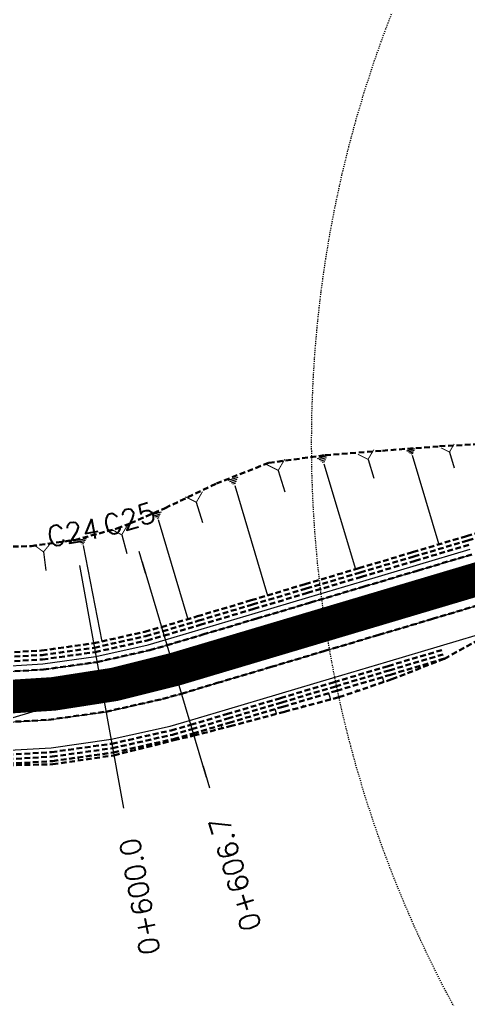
# Model space of a CAD drawing. Header units: metres. Extents: x 544752 to 548977, y 1840603 to 1844608.
# Drawn here: x 546777.3 to 546817.3, y 1842917.2 to 1843004.6 of the extents above; entities that cross this region are included whole.
import ezdxf

# ---------------------------------------------------------------- set-up
doc = ezdxf.new("R2010")
doc.units = ezdxf.units.M
doc.header["$MEASUREMENT"] = 0
for name, pattern in [('ACAD_ISO02W100', [15, 12, -3]), ('Anordnung Grundriss$0$GESTRICHELT', [0.75, 0.5, -0.25]), ('HIDDEN', [0.375, 0.25, -0.125])]:
    doc.linetypes.add(name, pattern=pattern)
doc.layers.add('C-ROAD', color=7, linetype='Continuous')
for name, color, linetype, lineweight in [('C-ROAD-CORR', 5, 'Continuous', 0), ('C-ROAD-SAMP', 150, 'HIDDEN', 0), ('C-ROAD-SAMP-TEXT', 11, 'Continuous', 0), ('C-TOPO-FEAT', 94, 'Continuous', 5), ('Đường', 5, 'ACAD_ISO02W100', 5)]:
    doc.layers.add(name, color=color, linetype=linetype, lineweight=lineweight)

# ---------------------------------------------------------------- blocks, each defined once
blk = doc.blocks.new('TB')
at = {"layer": 'Defpoints', "color": 5, "linetype": 'Anordnung Grundriss$0$GESTRICHELT', "lineweight": 5, "ltscale": 0.2}
blk.add_circle((-0.4049538253086098, -1.769394799566726e-07), 105.7280000291212, dxfattribs=at)

msp = doc.modelspace()

# ---------------------------------------------------------------- linework, layer by layer
at = {"layer": 'C-ROAD', "color": 3, "linetype": 'Continuous', "lineweight": 13}
msp.add_line((546772.0065228832, 1842940.962488956), (546791.0720866786, 1842946.646349496), dxfattribs=at)
at = {"layer": 'C-ROAD', "color": 1, "linetype": 'ACAD_ISO02W100', "lineweight": -3, "ltscale": 0.1, "const_width": 3, "flags": 128}
msp.add_lwpolyline([(546753.265710862, 1842947.63961096, 0.1593275653336677), (546791.0720866786, 1842946.646349496)], format="xyb", dxfattribs=at)
at = {"layer": 'C-ROAD', "color": 1, "linetype": 'ACAD_ISO02W100', "lineweight": 60, "ltscale": 0.2}
msp.add_polyline3d([(546774.6604860822, 1842944.117966194, 568.2194627194962), (546779.6509413761, 1842944.403084205, 568.5461044864791), (546784.601156061, 1842945.096849939, 568.8727462534621), (546789.4777246675, 1842946.194581667, 569.1993880204451), (546791.0720866786, 1842946.646349496, 569.3076490302776), (546794.2755762857, 1842947.601379641, 569.5260297874281), (546799.0671775212, 1842949.029860513, 569.852671554411), (546803.8587787567, 1842950.458341384, 570.179313321394), (546808.6503799922, 1842951.886822255, 570.505955088377), (546813.4419812277, 1842953.315303127, 570.83259685536), (546818.2335824632, 1842954.743783998, 571.159238622343)], dxfattribs=at)
at = {"layer": 'C-ROAD-CORR', "color": 160, "linetype": 'Continuous'}
for p, q in [((546804.6741270486, 1842965.687208944, 581.259011249925), (546803.8153844855, 1842965.431199051, 581.259011249925)), ((546812.4948651227, 1842966.326425874, 580.1433417869717), (546811.7698913072, 1842966.110295362, 580.1433417869717)), ((546812.4402651477, 1842966.178580591, 580.0172576625364), (546811.8965347861, 1842966.016482707, 580.0172576625364)), ((546812.3856651727, 1842966.030735308, 579.891173538101), (546812.023178265, 1842965.922670052, 579.891173538101)), ((546812.3310651977, 1842965.882890024, 579.7650894136657), (546812.1498217438, 1842965.828857396, 579.7650894136657)), ((546812.2764652227, 1842965.735044741, 579.6390052892303), (546814.6434789728, 1842957.795291233, 571.3539319726082)), ((546815.5963468938, 1842966.025072285, 579.1817229532994), (546816.0160588056, 1842964.61721856, 577.7126381368131)), ((546804.6094525439, 1842965.512083947, 581.1096626778474), (546803.9653956216, 1842965.320076527, 581.1096626778474)), ((546804.5447780392, 1842965.33695895, 580.9603141057697), (546804.1154067577, 1842965.208954003, 580.9603141057697)), ((546804.4801035345, 1842965.161833952, 580.8109655336921), (546804.2654178938, 1842965.097831479, 580.8109655336921)), ((546804.4154290298, 1842964.986708955, 580.6616169616144), (546807.2191929871, 1842955.581949598, 570.8478210143329)), ((546808.3450489228, 1842965.371180929, 580.1605784313589), (546808.8444106907, 1842963.696155024, 578.4127014458802)), ((546800.3434443978, 1842964.390889809, 580.9879328685578), (546800.9170302573, 1842962.466891548, 578.9802550936487)), ((546796.7366796046, 1842963.764944061, 581.150562852974), (546795.8428363014, 1842963.498469871, 581.150562852974)), ((546796.6693615568, 1842963.582660904, 580.9951097209845), (546795.9989790794, 1842963.382805261, 580.9951097209845)), ((546796.602043509, 1842963.400377746, 580.839656588995), (546796.1551218573, 1842963.267140651, 580.839656588995)), ((546796.5347254612, 1842963.218094588, 580.6842034570055), (546796.3112646353, 1842963.151476041, 580.6842034570055)), ((546796.4674074133, 1842963.035811431, 580.5287503250161), (546799.38577404, 1842953.2466365, 570.3138196063221)), ((546793.0484513995, 1842961.55211176, 579.8419362871347), (546793.5869641288, 1842959.745760474, 577.9570222502052)), ((546814.4344942162, 1842947.33275738, 571.1323268966794), (546814.4154234589, 1842947.39672706, 571.0655750145819)), ((546814.4327345935, 1842947.32799269, 571.136390277793), (546814.4385756243, 1842947.329734029, 571.136390277793)), ((546814.4331744992, 1842947.329183863, 571.1353744325146), (546814.4375552722, 1842947.330489866, 571.1353744325146)), ((546814.4336144049, 1842947.330375035, 571.1343585872362), (546814.4365349202, 1842947.331245704, 571.1343585872362)), ((546814.4340543105, 1842947.331566208, 571.1333427419578), (546814.4355145682, 1842947.332001542, 571.1333427419578)), ((546812.1017739094, 1842946.436884943, 571.1616486237355), (546812.08750695, 1842946.484741083, 571.1117111003956)), ((546809.7582676235, 1842945.570143498, 571.1598404593656), (546809.6382979702, 1842945.972561725, 570.7399200541481)), ((546809.7471982497, 1842945.540169955, 571.1854022351554), (546809.7839428007, 1842945.551124307, 571.1854022351554)), ((546809.7499655931, 1842945.547663341, 571.1790117912079), (546809.7775240064, 1842945.555879105, 571.1790117912079)), ((546809.7527329365, 1842945.555156727, 571.1726213472605), (546809.7711052122, 1842945.560633903, 571.1726213472605)), ((546809.7555002801, 1842945.562650112, 571.166230903313), (546809.7646864178, 1842945.5653887, 571.166230903313)), ((546807.3892783445, 1842944.77222704, 571.0844847013472), (546807.3612902164, 1842944.866108556, 570.9865200429745)), ((546805.0069347606, 1842944.018351385, 570.9630944043756), (546804.8499171189, 1842944.54504092, 570.413497819622)), ((546804.9924470385, 1842943.979121672, 570.9965499461932), (546805.0405387232, 1842943.993458852, 570.9965499461932)), ((546804.996068969, 1842943.9889291, 570.9881860607388), (546805.0321377326, 1842943.999681985, 570.9881860607388)), ((546804.9996908996, 1842943.998736528, 570.9798221752844), (546805.0237367419, 1842944.005905119, 570.9798221752844)), ((546805.0033128301, 1842944.008543957, 570.97145828983), (546805.0153357512, 1842944.012128252, 570.97145828983)), ((546800.1785936317, 1842942.720580592, 570.5008335382112), (546800.0603616916, 1842943.117169949, 570.086995514667)), ((546802.592823068, 1842943.369242919, 570.7321940850802), (546802.5662581798, 1842943.458350413, 570.639211082535)), ((546797.7640829551, 1842942.072983904, 570.2683737007096), (546797.7450871952, 1842942.136702017, 570.2018843263307)), ((546800.1676845935, 1842942.691041203, 570.5260250617501), (546800.2038969141, 1842942.701836886, 570.5260250617501)), ((546800.170411853, 1842942.69842605, 570.5197271808654), (546800.1975710936, 1842942.706522812, 570.5197271808654)), ((546800.1731391127, 1842942.705810898, 570.5134292999807), (546800.1912452729, 1842942.711208739, 570.5134292999807)), ((546800.1758663722, 1842942.713195745, 570.5071314190959), (546800.1849194523, 1842942.715894665, 570.5071314190959)), ((546795.3482228784, 1842941.430597143, 570.0305483245778), (546795.2710743871, 1842941.689378911, 569.7605114875502)), ((546795.3411045322, 1842941.411322154, 570.0469862518524), (546795.3647337301, 1842941.418366533, 570.0469862518524)), ((546795.3428841188, 1842941.416140901, 570.0428767700338), (546795.3606060172, 1842941.421424186, 570.0428767700338)), ((546795.3446637053, 1842941.420959648, 570.0387672882151), (546795.3564783043, 1842941.424481838, 570.0387672882151)), ((546795.3464432919, 1842941.425778395, 570.0346578063965), (546795.3523505913, 1842941.42753949, 570.0346578063965)), ((546792.929125849, 1842940.800708002, 569.7798520462004), (546792.9190639665, 1842940.834458911, 569.7446332248463)), ((546782.5393803893, 1842938.80016205, 568.9633138693362), (546782.512492775, 1842938.796570256, 568.9633138693362)), ((546782.53661807, 1842938.795231807, 568.9602979244218), (546782.5164523593, 1842938.792537961, 568.9602979244218)), ((546782.5338557507, 1842938.790301563, 568.9572819795073), (546782.5204119436, 1842938.788505666, 568.9572819795073)), ((546782.5310934314, 1842938.78537132, 568.9542660345929), (546782.5243715278, 1842938.784473371, 568.9542660345929)), ((546782.5283311121, 1842938.780441077, 568.9512500896785), (546782.5613182391, 1842938.533504591, 568.7850590325324)), ((546785.0047824989, 1842939.128649884, 569.1008152833523), (546785.0120817204, 1842939.086190541, 569.0720859939127))]:
    msp.add_line(p, q, dxfattribs=at)
at = {"layer": 'C-ROAD-CORR', "color": 5, "linetype": 'Anordnung Grundriss$0$GESTRICHELT', "lineweight": 30, "extrusion": (-0.2020177021291162, 0.6776347453390563, -0.7071067811411117), "const_width": 0.1, "elevation": 1137981.839482216}
msp.add_lwpolyline([(-1050552.185374133, 1138801.745376968), (-1050552.799919161, 1138800.925983598), (-1050553.414464189, 1138801.745376968)], dxfattribs=at)
at = {"layer": 'C-ROAD-CORR', "color": 5, "linetype": 'Anordnung Grundriss$0$GESTRICHELT', "lineweight": 30, "extrusion": (-0.202017702256281, 0.6776347452100139, -0.7071067812284453), "const_width": 0.1, "elevation": 1137982.168810515}
msp.add_lwpolyline([(-1050544.93323175, 1138803.614795641), (-1050545.664400637, 1138802.639903791), (-1050546.395569523, 1138803.614795641)], dxfattribs=at)
at = {"layer": 'C-ROAD-CORR', "color": 5, "linetype": 'Anordnung Grundriss$0$GESTRICHELT', "lineweight": 30, "extrusion": (-0.2020177021917575, 0.6776347453005528, -0.7071067811601139), "const_width": 0.1, "elevation": 1137982.536171199}
msp.add_lwpolyline([(-1050536.876187607, 1138805.296898065), (-1050537.716035912, 1138804.177100324), (-1050538.555884217, 1138805.296898064)], dxfattribs=at)
at = {"layer": 'C-ROAD-CORR', "color": 5, "linetype": 'Anordnung Grundriss$0$GESTRICHELT', "lineweight": 30, "extrusion": (-0.2020177022490659, 0.6776347452129567, -0.7071067812276864), "const_width": 0.1, "elevation": 1137982.896383425}
msp.add_lwpolyline([(-1050529.125756421, 1138803.968171539), (-1050529.914250411, 1138802.916846218), (-1050530.702744401, 1138803.968171538)], dxfattribs=at)
at = {"layer": 'C-ROAD-CORR', "color": 5, "linetype": 'Anordnung Grundriss$0$GESTRICHELT', "lineweight": 30, "extrusion": (-0.202017705443446, 0.6776347426039864, 0.7071067828152932), "const_width": 0.1, "elevation": 1138782.680558215}
msp.add_lwpolyline([(-1050543.884629181, -1137974.913399657), (-1050543.863739403, -1137974.941252696), (-1050543.842849624, -1137974.913399658)], dxfattribs=at)
at = {"layer": 'C-ROAD-CORR', "color": 5, "linetype": 'Anordnung Grundriss$0$GESTRICHELT', "lineweight": 30, "extrusion": (-0.2020177022820464, 0.6776347457529077, 0.707106780700818), "const_width": 0.1, "elevation": 1138782.457503351}
msp.add_lwpolyline([(-1050538.904107509, -1137974.765875321), (-1050538.863127103, -1137974.820515863), (-1050538.822146696, -1137974.76587532)], dxfattribs=at)
at = {"layer": 'C-ROAD-CORR', "color": 5, "linetype": 'Anordnung Grundriss$0$GESTRICHELT', "lineweight": 30, "extrusion": (-0.2020177027704795, 0.6776347459586228, 0.7071067803641335), "const_width": 0.1, "elevation": 1138782.226766205}
msp.add_lwpolyline([(-1050533.905588075, -1137975.035046836), (-1050533.866691585, -1137975.086908821), (-1050533.827795096, -1137975.035046836)], dxfattribs=at)
at = {"layer": 'C-ROAD-CORR', "color": 5, "linetype": 'Anordnung Grundriss$0$GESTRICHELT', "lineweight": 30, "extrusion": (-0.2020177019210415, 0.6776347439244552, 0.7071067825561989), "const_width": 0.1, "elevation": 1138781.992613371}
msp.add_lwpolyline([(-1050528.896159436, -1137975.478670164), (-1050528.868345716, -1137975.515755125), (-1050528.840531995, -1137975.478670164)], dxfattribs=at)
at = {"layer": 'C-ROAD-CORR', "color": 5, "linetype": 'Anordnung Grundriss$0$GESTRICHELT', "lineweight": 30, "extrusion": (-0.2020177008663461, 0.6776347476288527, 0.7071067793075221), "const_width": 0.1, "elevation": 1138781.769186798}
msp.add_lwpolyline([(-1050523.881445979, -1137975.953098772), (-1050523.866713302, -1137975.972742341), (-1050523.851980626, -1137975.953098772)], dxfattribs=at)
at = {"layer": 'C-ROAD-CORR', "color": 5, "linetype": 'Anordnung Grundriss$0$GESTRICHELT', "lineweight": 30, "extrusion": (-0.09399812002645488, 0.5467841157074491, -0.8319804590502803), "const_width": 0.1, "elevation": 955819.5984957274}
msp.add_lwpolyline([(-851121.0486978188, 1434364.212449008), (-851121.0680690769, 1434364.186620664), (-851121.087440335, 1434364.212449008)], dxfattribs=at)
at = {"layer": 'C-ROAD-CORR', "color": 150, "linetype": 'Anordnung Grundriss$0$GESTRICHELT', "lineweight": 30}
msp.add_polyline3d([(546774.6604860822, 1842944.117966194, 568.6694627194962), (546779.6509413761, 1842944.403084205, 568.9961044864791), (546784.601156061, 1842945.096849939, 569.3227462534621), (546789.4777246675, 1842946.194581667, 569.6493880204451), (546791.0720866786, 1842946.646349496, 569.7576490302777), (546794.2755762857, 1842947.601379641, 569.9760297874282), (546799.0671775212, 1842949.029860513, 570.3026715544111), (546803.8587787567, 1842950.458341384, 570.6293133213941), (546808.6503799922, 1842951.886822255, 570.9559550883771), (546813.4419812277, 1842953.315303127, 571.28259685536), (546818.2335824632, 1842954.743783998, 571.609238622343)], dxfattribs=at)
msp.add_polyline3d([(546774.6604860822, 1842944.117966194, 568.6694627194962), (546779.6509413761, 1842944.403084205, 568.9961044864791), (546784.601156061, 1842945.096849939, 569.3227462534621), (546789.4777246675, 1842946.194581667, 569.6493880204451), (546791.0720866786, 1842946.646349496, 569.7576490302777), (546794.2755762857, 1842947.601379641, 569.9760297874282), (546799.0671775212, 1842949.029860513, 570.3026715544111), (546803.8587787567, 1842950.458341384, 570.6293133213941), (546808.6503799922, 1842951.886822255, 570.9559550883771), (546813.4419812277, 1842953.315303127, 571.28259685536), (546818.2335824632, 1842954.743783998, 571.609238622343)], dxfattribs=at)
at = {"layer": 'C-ROAD-CORR', "color": 5, "linetype": 'Anordnung Grundriss$0$GESTRICHELT', "lineweight": 30}
msp.add_polyline3d([(546774.6964509955, 1842941.868253651, 568.6019627194962), (546779.8714382708, 1842942.163914466, 568.9286044864791), (546785.0046969607, 1842942.883333564, 569.2552462534621), (546790.0615863624, 1842944.0216561, 569.5818880204451), (546791.7149030707, 1842944.49012894, 569.6901490302777), (546794.9183926778, 1842945.445159085, 569.9085297874282), (546799.7099939133, 1842946.873639957, 570.2351715544111), (546804.5015951488, 1842948.302120828, 570.5618133213941), (546809.2931963843, 1842949.730601699, 570.8884550883771), (546814.0847976198, 1842951.159082571, 571.21509685536), (546818.8763988554, 1842952.587563442, 571.541738622343)], dxfattribs=at)
at = {"layer": 'C-ROAD-CORR', "color": 160, "linetype": 'Anordnung Grundriss$0$GESTRICHELT', "lineweight": 30}
msp.add_polyline3d([(546774.6964509955, 1842941.868253651, 568.4519627194962), (546779.8714382708, 1842942.163914466, 568.7786044864791), (546785.0046969607, 1842942.883333564, 569.1052462534622), (546790.0615863624, 1842944.0216561, 569.4318880204452), (546791.7149030707, 1842944.49012894, 569.5401490302777), (546794.9183926778, 1842945.445159085, 569.7585297874282), (546799.7099939133, 1842946.873639957, 570.0851715544111), (546804.5015951488, 1842948.302120828, 570.4118133213941), (546809.2931963843, 1842949.730601699, 570.7384550883771), (546814.0847976198, 1842951.159082571, 571.06509685536), (546818.8763988554, 1842952.587563442, 571.391738622343)], dxfattribs=at)
at = {"layer": 'C-ROAD-CORR', "color": 11, "linetype": 'Anordnung Grundriss$0$GESTRICHELT', "lineweight": 30}
for points in [[(546774.7571769736, 1842938.06966268, 568.6010390552135), (546780.2619171034, 1842938.198559819, 568.6389151531292), (546785.7139816732, 1842938.992740747, 568.9854340160726), (546791.0508218458, 1842940.34007347, 569.5940576784767), (546792.8269202216, 1842940.760052562, 569.7824557921591), (546796.0664012441, 1842941.594355497, 570.1268144892912), (546800.9005774343, 1842942.880025772, 570.6024780441545), (546805.7337914809, 1842944.168923398, 571.0747738823724), (546810.471338739, 1842945.778719336, 571.2122147352277), (546815.1444278258, 1842947.604729477, 571.1240376864124), (546819.6223442529, 1842950.085413809, 571.3677556882521)], [(546780.2340331641, 1842938.481724228, 568.8286044864791), (546785.6682975512, 1842939.243328859, 569.1552462534621)]]:
    msp.add_polyline3d(points, dxfattribs=at)
at = {"layer": 'C-ROAD-CORR', "color": 92, "linetype": 'Anordnung Grundriss$0$GESTRICHELT', "lineweight": 30}
for points in [[(546774.7428057726, 1842938.968624151, 568.1019627194962), (546780.1556342683, 1842939.277873469, 568.4286044864791), (546785.5248163425, 1842940.030356903, 568.7552462534621), (546790.8141192136, 1842941.22099648, 569.0818880204451), (546792.543421976, 1842941.711000223, 569.1901490302777), (546795.7469115831, 1842942.666030369, 569.4085297874282), (546800.5385128186, 1842944.09451124, 569.7351715544111), (546805.3301140541, 1842945.522992112, 570.0618133213941), (546810.1217152897, 1842946.951472983, 570.3884550883771), (546814.9133165252, 1842948.379953854, 570.71509685536)], [(546774.749199535, 1842938.568675255, 568.1019627194962), (546780.1948337161, 1842938.879798849, 568.4286044864791), (546785.5965569469, 1842939.636842881, 568.7552462534621), (546790.9179168482, 1842940.834698601, 569.0818880204451), (546792.6577004457, 1842941.327672124, 569.1901490302777), (546795.8611900528, 1842942.28270227, 569.4085297874282), (546800.6527912883, 1842943.711183141, 569.7351715544111), (546805.4443925238, 1842945.139664013, 570.0618133213941), (546810.2359937594, 1842946.568144884, 570.3884550883771), (546815.0275949949, 1842947.996625755, 570.71509685536)], [(546780.2340331641, 1842938.481724228, 568.8286044864791), (546785.6682975512, 1842939.243328859, 569.1552462534621)], [(546780.2619171034, 1842938.198559819, 568.6389151531292), (546785.7139816732, 1842938.992740747, 568.9854340160726)]]:
    msp.add_polyline3d(points, dxfattribs=at)
at = {"layer": 'C-ROAD-CORR', "color": 1, "linetype": 'Anordnung Grundriss$0$GESTRICHELT', "lineweight": 30}
for points in [[(546774.7555932973, 1842938.168726358, 568.5019627194962), (546780.2340331641, 1842938.481724228, 568.8286044864791), (546785.6682975512, 1842939.243328859, 569.1552462534621), (546791.0217144828, 1842940.448400723, 569.4818880204451), (546792.7719789154, 1842940.944344026, 569.5901490302776), (546795.9754685225, 1842941.899374171, 569.8085297874281), (546800.767069758, 1842943.327855042, 570.135171554411), (546805.5586709935, 1842944.756335914, 570.4618133213941), (546810.350272229, 1842946.184816785, 570.7884550883771), (546815.1418734646, 1842947.613297656, 571.11509685536)], [(546791.0508218458, 1842940.34007347, 569.5940576784767), (546792.8269202216, 1842940.760052562, 569.7824557921591), (546796.0664012441, 1842941.594355497, 570.1268144892912), (546800.9005774343, 1842942.880025772, 570.6024780441545), (546805.7337914809, 1842944.168923398, 571.0747738823724), (546810.471338739, 1842945.778719336, 571.2122147352277), (546815.1444278258, 1842947.604729477, 571.1240376864124)]]:
    msp.add_polyline3d(points, dxfattribs=at)
at = {"layer": 'C-ROAD-SAMP', "color": 1, "linetype": 'Continuous', "lineweight": 13}
for points in [[(546788.2151249358, 1842956.229551967), (546791.0720866786, 1842946.646349496), (546793.9290484213, 1842937.063147025)], [(546782.8076409515, 1842954.934700495), (546784.601156061, 1842945.09684994), (546786.3946711706, 1842935.258999384)]]:
    msp.add_lwpolyline(points, dxfattribs=at)
at = {"layer": 'C-ROAD-SAMP-TEXT', "color": 4, "linetype": 'Continuous', "lineweight": 9}
msp.add_line((546782.6282894405, 1842955.918485551), (546782.9869924624, 1842953.95091544), dxfattribs=at)
at = {"layer": 'C-ROAD-SAMP-TEXT', "color": 1, "linetype": 'Continuous', "lineweight": -3}
for p, q in [((546791.3577828528, 1842945.688029249), (546790.7863905043, 1842947.604669743)), ((546784.780507572, 1842944.113064884), (546784.4218045501, 1842946.080634995))]:
    msp.add_line(p, q, dxfattribs=at)
at = {"layer": 'C-ROAD-SAMP-TEXT', "color": 4, "linetype": 'Continuous', "lineweight": 5}
for p, q in [((546793.6433522471, 1842938.021467272), (546794.2147445956, 1842936.104826778)), ((546786.2153196597, 1842936.24278444), (546786.5740226816, 1842934.275214329))]:
    msp.add_line(p, q, dxfattribs=at)
at = {"layer": 'C-TOPO-FEAT', "color": 94, "linetype": 'Continuous', "lineweight": 0, "ltscale": 2}
for points in [[(546774.6604860822, 1842944.117966194, 568.5194627194962), (546779.6509413761, 1842944.403084205, 568.8461044864791), (546784.601156061, 1842945.096849939, 569.1727462534622), (546789.4777246675, 1842946.194581667, 569.4993880204452), (546791.0720866786, 1842946.646349496, 569.6076490302777), (546794.2755762857, 1842947.601379641, 569.8260297874282), (546799.0671775212, 1842949.029860513, 570.1526715544111), (546803.8587787567, 1842950.458341384, 570.4793133213941), (546808.6503799922, 1842951.886822255, 570.8059550883771), (546813.4419812277, 1842953.315303127, 571.13259685536), (546818.2335824632, 1842954.743783998, 571.459238622343)], [(546774.6604860822, 1842944.117966194, 568.5194627194962), (546779.6509413761, 1842944.403084205, 568.8461044864791), (546784.601156061, 1842945.096849939, 569.1727462534622), (546789.4777246675, 1842946.194581667, 569.4993880204452), (546791.0720866786, 1842946.646349496, 569.6076490302777), (546794.2755762857, 1842947.601379641, 569.8260297874282), (546799.0671775212, 1842949.029860513, 570.1526715544111), (546803.8587787567, 1842950.458341384, 570.4793133213941), (546808.6503799922, 1842951.886822255, 570.8059550883771), (546813.4419812277, 1842953.315303127, 571.13259685536), (546818.2335824632, 1842954.743783998, 571.459238622343)], [(546774.6604860822, 1842944.117966194, 568.2194627194962), (546779.6509413761, 1842944.403084205, 568.5461044864791), (546784.601156061, 1842945.096849939, 568.8727462534621), (546789.4777246675, 1842946.194581667, 569.1993880204451), (546791.0720866786, 1842946.646349496, 569.3076490302776), (546794.2755762857, 1842947.601379641, 569.5260297874281), (546799.0671775212, 1842949.029860513, 569.852671554411), (546803.8587787567, 1842950.458341384, 570.179313321394), (546808.6503799922, 1842951.886822255, 570.505955088377), (546813.4419812277, 1842953.315303127, 570.83259685536), (546818.2335824632, 1842954.743783998, 571.159238622343)], [(546774.6964509955, 1842941.868253651, 568.1519627194962), (546779.8714382708, 1842942.163914466, 568.4786044864791), (546785.0046969607, 1842942.883333564, 568.8052462534621), (546790.0615863624, 1842944.0216561, 569.1318880204451), (546791.7149030707, 1842944.49012894, 569.2401490302776), (546794.9183926778, 1842945.445159085, 569.4585297874281), (546799.7099939133, 1842946.873639957, 569.785171554411), (546804.5015951488, 1842948.302120828, 570.111813321394), (546809.2931963843, 1842949.730601699, 570.438455088377), (546814.0847976198, 1842951.159082571, 570.76509685536), (546818.8763988554, 1842952.587563442, 571.091738622343)], [(546774.7364120103, 1842939.368573048, 568.5019627194962), (546780.1164348203, 1842939.675948089, 568.8286044864791), (546785.453075738, 1842940.423870926, 569.1552462534621), (546790.7103215789, 1842941.607294359, 569.4818880204451), (546792.4291435063, 1842942.094328322, 569.5901490302776), (546795.6326331134, 1842943.049358468, 569.8085297874281), (546800.4242343489, 1842944.477839339, 570.135171554411), (546805.2158355844, 1842945.90632021, 570.4618133213941), (546810.00743682, 1842947.334801082, 570.7884550883771), (546814.7990380555, 1842948.763281953, 571.11509685536), (546819.590639291, 1842950.191762824, 571.441738622343)]]:
    msp.add_polyline3d(points, dxfattribs=at)

# ---------------------------------------------------------------- block references
at = {"layer": 'Đường', "rotation": 186.1801704663931}
msp.add_blockref('TB', (546908.6382415888, 1842966.807910032, 1), dxfattribs=at)

# ---------------------------------------------------------------- texts
at = {"layer": 'C-ROAD-SAMP-TEXT', "color": 1, "linetype": 'Continuous', "lineweight": 13, "insert": (546782.0902349077, 1842958.869840717), "char_height": 1.8, "width": 4.848000000000001, "attachment_point": 5, "rotation": 10.331989440306087, "bg_fill": 3, "box_fill_scale": 1.416666666666667, "bg_fill_color": 256, "bg_fill_true_color": 13158600, "bg_fill_transparency": 0}
msp.add_mtext('{\\Fsimplex.shx|c0;C24}', dxfattribs=at)
at = {"layer": 'C-ROAD-SAMP-TEXT', "color": 1, "linetype": 'Continuous', "lineweight": -3, "insert": (546788.0088347693, 1842926.404933884), "char_height": 1.8, "width": 11.25428571428571, "attachment_point": 5, "rotation": 100.33198944030609, "bg_fill": 3, "box_fill_scale": 1.416666666666667, "bg_fill_color": 256, "bg_fill_true_color": 13158600, "bg_fill_transparency": 0}
msp.add_mtext('{\\Fsimplex.shx|c0;0+600.0}', dxfattribs=at)

# ---------------------------------------------------------------- next in the draw order: linework, layer by layer
at = {"layer": 'C-ROAD-CORR', "color": 160, "linetype": 'Continuous'}
for p, q in [((546783.1075319378, 1842958.002273338, 578.2738752949055), (546782.7171834412, 1842957.925652879, 578.2738752949055)), ((546783.0354849666, 1842957.853002057, 578.1412124498183), (546782.8403107184, 1842957.814691828, 578.1412124498183)), ((546779.4322226065, 1842957.129295564, 577.6876622083828), (546779.632128268, 1842955.464812588, 576.0101280942761))]:
    msp.add_line(p, q, dxfattribs=at)
at = {"layer": 'C-ROAD-CORR', "color": 5, "linetype": 'Anordnung Grundriss$0$GESTRICHELT', "lineweight": 30, "extrusion": (-0.08434551537593865, 0.7022896367781265, -0.7068770049379275), "const_width": 0.1, "elevation": 1247762.945798411}
msp.add_lwpolyline([(-762638.7368384437, 1247770.056318528), (-762639.4380359126, 1247769.12138857), (-762640.139233381, 1247770.056318528)], dxfattribs=at)
at = {"layer": 'C-ROAD-CORR', "color": 5, "linetype": 'Anordnung Grundriss$0$GESTRICHELT', "lineweight": 30}
msp.add_polyline3d([(546774.6245211689, 1842946.367678737, 568.6019627194962), (546779.4304444814, 1842946.642253943, 568.9286044864791), (546784.1976151614, 1842947.310366314, 569.2552462534621), (546788.8938629726, 1842948.367507235, 569.5818880204451), (546790.4292702865, 1842948.802570052, 569.6901490302777), (546793.6327598935, 1842949.757600197, 569.9085297874282), (546798.4243611291, 1842951.186081069, 570.2351715544111), (546803.2159623646, 1842952.61456194, 570.5618133213941), (546808.0075636001, 1842954.043042811, 570.8884550883771), (546812.7991648356, 1842955.471523683, 571.21509685536), (546817.5907660711, 1842956.900004554, 571.541738622343)], dxfattribs=at)
at = {"layer": 'C-ROAD-CORR', "color": 160, "linetype": 'Anordnung Grundriss$0$GESTRICHELT', "lineweight": 30}
msp.add_polyline3d([(546774.6245211689, 1842946.367678737, 568.4519627194962), (546779.4304444814, 1842946.642253943, 568.7786044864791), (546784.1976151614, 1842947.310366314, 569.1052462534622), (546788.8938629726, 1842948.367507235, 569.4318880204452), (546790.4292702865, 1842948.802570052, 569.5401490302777), (546793.6327598935, 1842949.757600197, 569.7585297874282), (546798.4243611291, 1842951.186081069, 570.0851715544111), (546803.2159623646, 1842952.61456194, 570.4118133213941), (546808.0075636001, 1842954.043042811, 570.7384550883771), (546812.7991648356, 1842955.471523683, 571.06509685536), (546817.5907660711, 1842956.900004554, 571.391738622343)], dxfattribs=at)
at = {"layer": 'C-TOPO-FEAT', "color": 94, "linetype": 'Continuous', "lineweight": 0, "ltscale": 2}
msp.add_polyline3d([(546774.6245211689, 1842946.367678737, 568.1519627194962), (546779.4304444814, 1842946.642253943, 568.4786044864791), (546784.1976151614, 1842947.310366314, 568.8052462534621), (546788.8938629726, 1842948.367507235, 569.1318880204451), (546790.4292702865, 1842948.802570052, 569.2401490302776), (546793.6327598935, 1842949.757600197, 569.4585297874281), (546798.4243611291, 1842951.186081069, 569.785171554411), (546803.2159623646, 1842952.61456194, 570.111813321394), (546808.0075636001, 1842954.043042811, 570.438455088377), (546812.7991648356, 1842955.471523683, 570.76509685536), (546817.5907660711, 1842956.900004554, 571.091738622343)], dxfattribs=at)

# ---------------------------------------------------------------- next in the draw order: texts
at = {"layer": 'C-ROAD-SAMP-TEXT', "color": 1, "linetype": 'Continuous', "lineweight": 13, "insert": (546787.0723402387, 1842960.062832956), "char_height": 1.8, "width": 4.761428571428572, "attachment_point": 5, "rotation": 16.600466754305977, "bg_fill": 3, "box_fill_scale": 1.416666666666667, "bg_fill_color": 256, "bg_fill_true_color": 13158600, "bg_fill_transparency": 0}
msp.add_mtext('{\\Fsimplex.shx|c0;C25}', dxfattribs=at)
at = {"layer": 'C-ROAD-SAMP-TEXT', "color": 1, "linetype": 'Continuous', "lineweight": -3, "insert": (546796.5003139898, 1842928.438264801), "char_height": 1.8, "width": 11.25428571428571, "attachment_point": 5, "rotation": 106.60046675430598, "bg_fill": 3, "box_fill_scale": 1.416666666666667, "bg_fill_color": 256, "bg_fill_true_color": 13158600, "bg_fill_transparency": 0}
msp.add_mtext('{\\Fsimplex.shx|c0;0+606.7}', dxfattribs=at)

# ---------------------------------------------------------------- next in the draw order: linework, layer by layer
at = {"layer": 'C-ROAD', "color": 1, "linetype": 'ACAD_ISO02W100', "lineweight": 60, "ltscale": 0.1, "const_width": 3, "flags": 128}
msp.add_lwpolyline([(546791.0720866786, 1842946.646349496), (546827.6516176836, 1842957.55150578)], dxfattribs=at)
at = {"layer": 'C-ROAD-CORR', "color": 160, "linetype": 'Continuous'}
for p, q in [((546789.9028123218, 1842960.661691485, 579.6461778059797), (546789.093225049, 1842960.420335856, 579.6461778059797)), ((546789.841839851, 1842960.49659082, 579.50537809675), (546789.2346493964, 1842960.315574097, 579.50537809675)), ((546789.7808673802, 1842960.331490154, 579.3645783875202), (546789.3760737438, 1842960.210812339, 579.3645783875202)), ((546789.7198949094, 1842960.166389488, 579.2237786782904), (546789.5174980912, 1842960.106050581, 579.2237786782904)), ((546789.6589224386, 1842960.001288822, 579.0829789690606), (546792.30219612, 1842951.134867373, 569.8309345967776)), ((546786.4000067059, 1842958.650443031, 578.4577399426431), (546786.8532161238, 1842956.999470684, 576.7455827139886)), ((546783.25162588, 1842958.300815898, 578.5392009850797), (546782.4709288868, 1842958.147574981, 578.5392009850797)), ((546783.1795789088, 1842958.151544618, 578.4065381399926), (546782.594056164, 1842958.03661393, 578.4065381399926)), ((546782.9634379955, 1842957.703730777, 578.0085496047312), (546784.6421330522, 1842949.151496808, 569.2889282925472))]:
    msp.add_line(p, q, dxfattribs=at)
at = {"layer": 'C-ROAD-CORR', "color": 5, "linetype": 'Anordnung Grundriss$0$GESTRICHELT', "lineweight": 30, "extrusion": (-0.1871896501106956, 0.6819031634484124, -0.7070842315951356), "const_width": 0.1, "elevation": 1153957.56059262}
msp.add_lwpolyline([(-1015143.374627207, 1154702.956433629), (-1015144.09079918, 1154702.001537664), (-1015144.806971154, 1154702.956433629)], dxfattribs=at)
at = {"layer": 'C-ROAD-CORR', "color": 11, "linetype": 'Anordnung Grundriss$0$GESTRICHELT', "lineweight": 30}
msp.add_polyline3d([(546774.4460169668, 1842957.533648727, 578.0493594432221), (546778.3470099935, 1842957.644647984, 578.2642141447635), (546782.2149346108, 1842958.185833631, 578.589965224127), (546785.9810628833, 1842959.207913177, 579.0868069671398), (546787.1870615307, 1842959.678019483, 579.3185990545168), (546790.2711941003, 1842961.033412938, 579.9547559254486), (546794.8355214682, 1842963.224246156, 581.0769066565114), (546799.5037073331, 1842965.066703339, 581.8355296036825), (546804.5188988437, 1842965.745187861, 581.379555798096), (546809.6163473605, 1842966.147754952, 580.6356642191574), (546814.7164446772, 1842966.541437085, 579.8825012533639), (546819.8505934777, 1842966.820899185, 579.0101505388611)], dxfattribs=at)
at = {"layer": 'C-ROAD-CORR', "color": 1, "linetype": 'Anordnung Grundriss$0$GESTRICHELT', "lineweight": 30}
for points in [[(546774.4460169668, 1842957.533648727, 578.0493594432221), (546778.3470099935, 1842957.644647984, 578.2642141447635), (546782.2149346108, 1842958.185833631, 578.589965224127), (546785.9810628833, 1842959.207913177, 579.0868069671398), (546787.1870615307, 1842959.678019483, 579.3185990545168), (546790.2711941003, 1842961.033412938, 579.9547559254486), (546794.8355214682, 1842963.224246156, 581.0769066565114), (546799.5037073331, 1842965.066703339, 581.8355296036825), (546804.5188988437, 1842965.745187861, 581.379555798096), (546809.6163473605, 1842966.147754952, 580.6356642191574), (546814.7164446772, 1842966.541437085, 579.8825012533639), (546819.8505934777, 1842966.820899185, 579.0101505388611)], [(546774.5973476788, 1842948.067461547, 568.5819627194962), (546779.2638468278, 1842948.33407108, 568.9086044864791), (546783.8927175928, 1842948.982800909, 569.2352462534622), (546788.4527230255, 1842950.009273219, 569.5618880204452), (546789.9435867902, 1842950.431714472, 569.6701490302777), (546793.1470763973, 1842951.386744617, 569.8885297874282), (546797.9386776328, 1842952.815225489, 570.2151715544111), (546802.7302788683, 1842954.24370636, 570.5418133213941), (546807.5218801039, 1842955.672187231, 570.8684550883771), (546812.3134813394, 1842957.100668103, 571.19509685536), (546817.1050825749, 1842958.529148974, 571.521738622343), (546821.8966838104, 1842959.957629845, 571.848380389326)]]:
    msp.add_polyline3d(points, dxfattribs=at)
at = {"layer": 'C-ROAD-CORR', "color": 92, "linetype": 'Anordnung Grundriss$0$GESTRICHELT', "lineweight": 30}
for points in [[(546774.6037414413, 1842947.66751265, 568.1819627194963), (546779.3030462757, 1842947.935996459, 568.5086044864792), (546783.9644581971, 1842948.589286887, 568.8352462534622), (546788.5565206601, 1842949.62297534, 569.1618880204452), (546790.0578652599, 1842950.048386373, 569.2701490302777), (546793.261354867, 1842951.003416518, 569.4885297874282), (546798.0529561025, 1842952.43189739, 569.8151715544111), (546802.844557338, 1842953.860378261, 570.1418133213941), (546807.6361585736, 1842955.288859132, 570.4684550883771), (546812.4277598091, 1842956.717340004, 570.79509685536), (546817.2193610446, 1842958.145820875, 571.1217386223431), (546822.0109622801, 1842959.574301746, 571.4483803893261)], [(546774.6101352036, 1842947.267563754, 568.1819627194963), (546779.3422457236, 1842947.537921839, 568.5086044864792), (546784.0361988015, 1842948.195772864, 568.8352462534622), (546788.6603182947, 1842949.236677462, 569.1618880204452), (546790.1721437296, 1842949.665058274, 569.2701490302777), (546793.3756333367, 1842950.62008842, 569.4885297874282), (546798.1672345722, 1842952.048569291, 569.8151715544111), (546802.9588358077, 1842953.477050162, 570.1418133213941), (546807.7504370433, 1842954.905531034, 570.4684550883771), (546812.5420382788, 1842956.334011905, 570.79509685536), (546817.3336395143, 1842957.762492776, 571.1217386223431)]]:
    msp.add_polyline3d(points, dxfattribs=at)
at = {"layer": 'C-ROAD-SAMP-TEXT', "color": 4, "linetype": 'Continuous', "lineweight": 9}
msp.add_line((546787.9294287616, 1842957.187872214), (546788.5008211101, 1842955.27123172), dxfattribs=at)
at = {"layer": 'C-TOPO-FEAT', "color": 94, "linetype": 'Continuous', "lineweight": 0, "ltscale": 2}
msp.add_polyline3d([(546774.616528966, 1842946.867614857, 568.5819627194962), (546779.3814451715, 1842947.139847219, 568.9086044864791), (546784.107939406, 1842947.802258842, 569.2352462534622), (546788.7641159294, 1842948.850379583, 569.5618880204452), (546790.2864221993, 1842949.281730175, 569.6701490302777), (546793.4899118064, 1842950.236760321, 569.8885297874282), (546798.2815130419, 1842951.665241192, 570.2151715544111), (546803.0731142774, 1842953.093722064, 570.5418133213941), (546807.864715513, 1842954.522202935, 570.8684550883771), (546812.6563167485, 1842955.950683806, 571.19509685536), (546817.447917984, 1842957.379164678, 571.521738622343)], dxfattribs=at)

doc.saveas('drawing.dxf')
